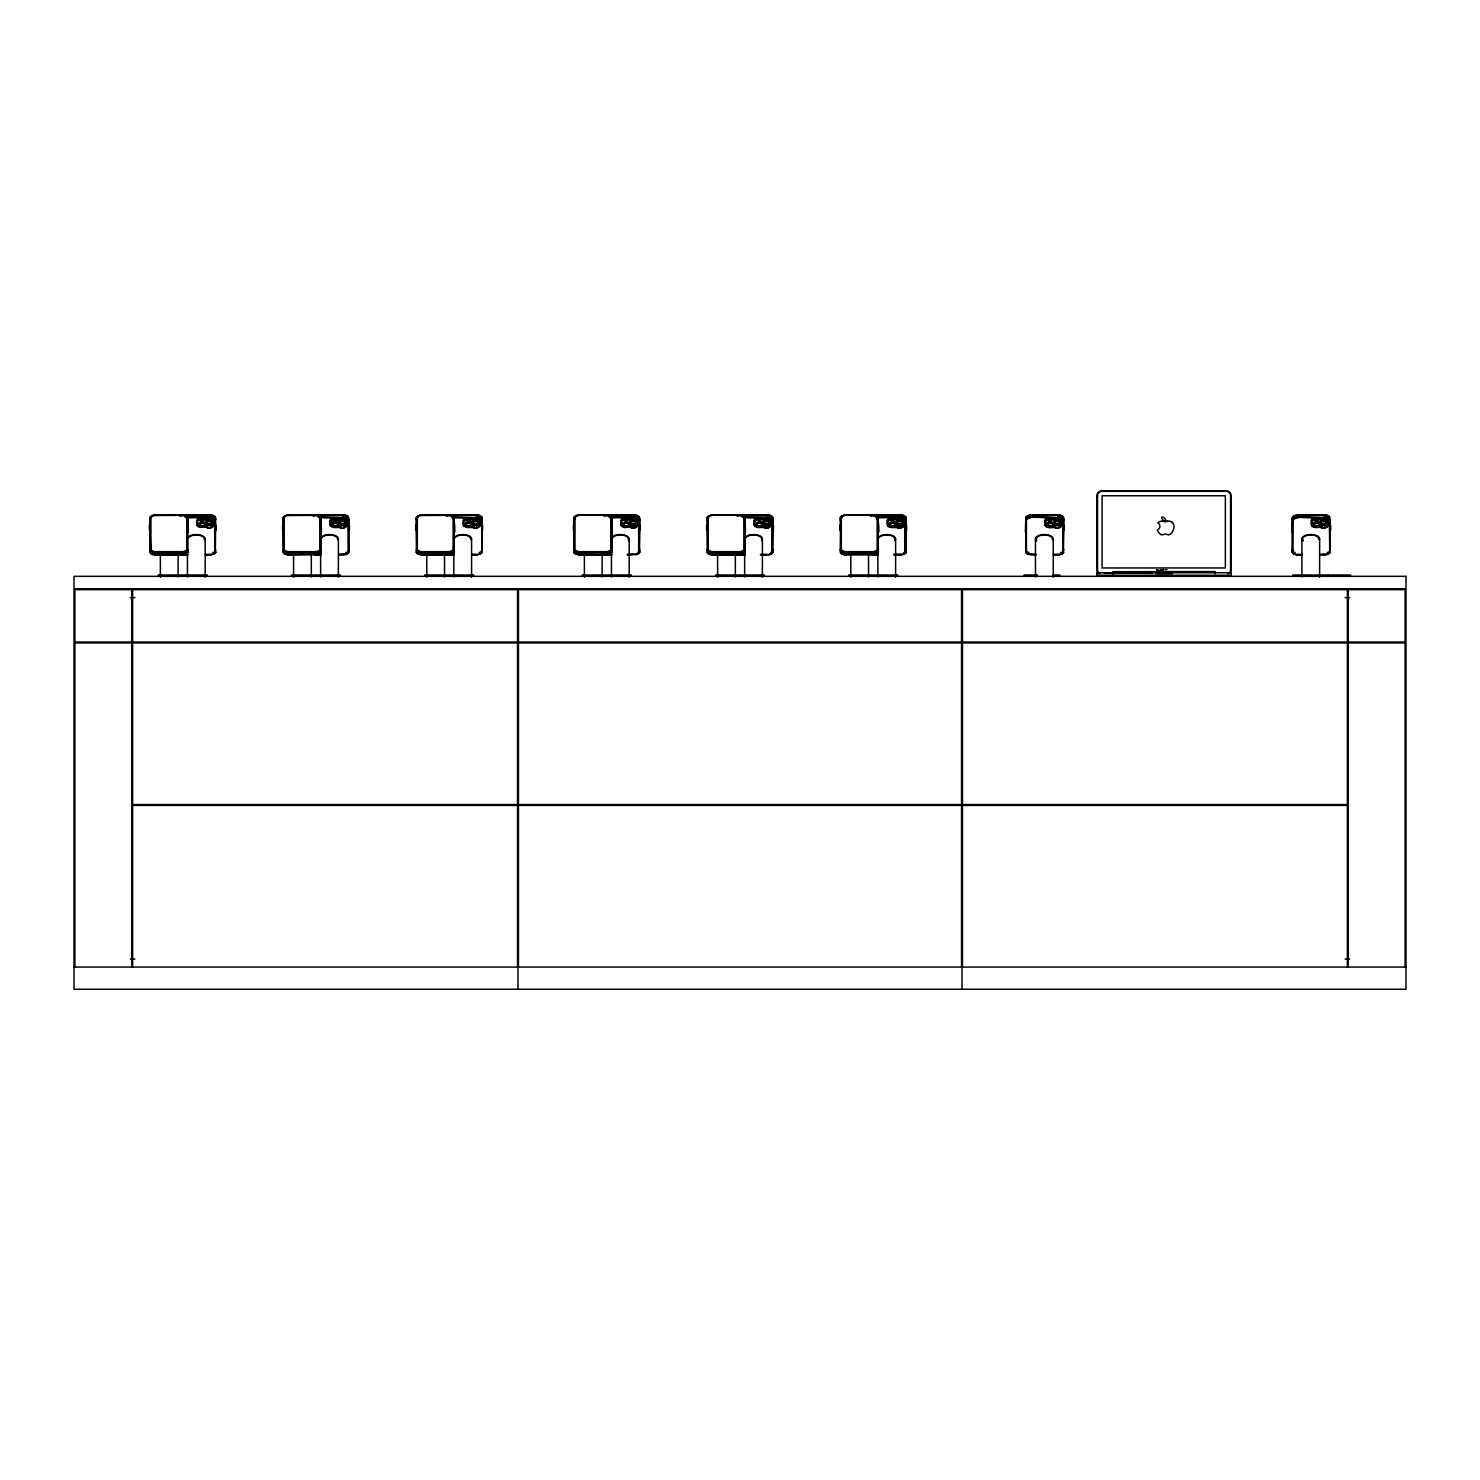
<?xml version="1.0" encoding="UTF-8"?>
<svg xmlns="http://www.w3.org/2000/svg" width="1480" height="1480" viewBox="0 0 1480 1480"><rect width="100%" height="100%" fill="white"/><g stroke="black" fill="none" stroke-linecap="round" stroke-linejoin="round"><path stroke-width="1.5" d="M149.369 530.136L149.369 525.271M149.721 530.21L149.942 525.197M150.054 530.21L150.054 525.159M188.053 532.115L188.053 524.605M188.274 532.06L187.942 522.107M215.506 530.192L215.506 526.658M215.84 530.099L215.84 526.732M282.569 530.136L282.569 525.271M282.921 530.21L283.143 525.197M283.254 530.21L283.254 525.159M321.252 532.115L321.252 524.605M321.475 532.06L321.142 522.107M348.707 530.192L348.707 526.658M349.039 530.099L349.039 526.732M415.769 530.136L415.769 525.271M416.121 530.21L416.343 525.197M416.454 530.21L416.454 525.159M432.733 554.001L433.141 553.058M454.453 532.115L454.453 524.605M454.675 532.06L454.342 522.107M481.907 530.192L481.907 526.658M482.24 530.099L482.24 526.732M573.389 530.136L573.389 525.271M573.74 530.21L573.74 525.197M573.962 530.21L574.074 525.159M612.073 532.115L612.073 524.605M612.295 532.06L611.962 522.107M639.527 526.639L639.527 530.192L639.86 526.732M706.589 530.136L706.589 525.271M706.941 530.21L706.941 525.197M707.163 530.21L707.274 525.159M745.273 532.115L745.273 524.605M745.495 532.06L745.162 522.107M772.726 526.639L772.726 530.192L773.06 526.732M839.789 530.136L839.789 525.271M840.141 530.21L840.141 525.197M840.363 530.21L840.474 525.159M856.754 554.001L857.16 553.058M878.473 532.115L878.473 524.605M878.695 532.06L878.362 522.107M905.927 526.639L905.927 530.192L906.26 526.732M1063.546 530.192L1063.546 526.658M1063.88 530.099L1063.88 526.732M1329.947 530.192L1329.947 526.658M1330.28 530.099L1330.28 526.732M212.861 552.355L212.861 554.205L209.901 554.815L214.101 553.742L214.101 551.874M452.603 551.874L448.403 552.762L448.385 554.87L422.059 554.815L454.379 554.815L448.366 554.87L452.603 553.742L454.342 549.783M476.283 554.87L477.818 554.519L471.917 554.723L477.799 554.723L479.261 554.205L479.261 552.355M767.121 554.723L760.535 554.723L768.62 554.723M878.399 554.334L871.017 554.205L873.996 554.889M900.321 554.612L901.838 554.519L893.735 554.723L901.838 554.63M1060.901 552.355L1060.901 554.205L1059.402 554.778L1053.557 554.723L1060.883 554.334L1062.14 551.874M1328.541 551.874L1327.153 554.519L1319.957 554.723L1327.283 554.334L1327.301 552.355M213.231 515.965A4.773 2.387 0 0 0 209.864 515.262L212.861 515.54C214.119 518.87 207.922 518.703 209.901 515.151L152.699 515.54M346.431 515.965A4.773 2.387 0 0 0 343.064 515.262L346.061 515.54C347.818 519.424 341.159 518.518 343.101 515.151L285.899 515.54M453.639 517.279L476.264 517.778L476.301 515.151L419.099 515.54M638.49 517.038A4.773 2.387 0 0 0 633.884 515.262L636.881 515.54C638.601 519.313 631.96 518.518 633.921 515.151L579.679 515.151L575.48 516.021L573.74 518.111M744.459 517.279L767.084 517.778L767.121 515.151L712.879 515.151L708.68 516.021L706.941 518.111M904.891 517.038A4.773 2.387 0 0 0 900.284 515.262L901.838 515.244C902.578 518.185 898.897 518.592 900.321 515.151L846.079 515.151L841.88 516.021L840.141 518.111M1026.454 516.631L1026.824 519.073L1030.08 517.094L1057.904 517.778L1057.941 515.151L1031.597 515.151L1026.454 516.631L1026.399 552.317M1327.671 515.965A4.773 2.387 0 0 0 1324.304 515.262L1327.301 515.54L1327.264 517.686L1296.498 517.241L1324.304 517.778L1324.341 515.151L1297.997 515.151L1292.854 516.631L1292.614 552.114L1292.614 517.649A5.421 2.701 0 0 1 1298.034 514.948L1324.304 514.948A5.421 2.701 0 0 1 1329.54 516.946M211.418 517.241L211.418 515.244M300.144 554.13L303.696 553.946M344.618 515.244L344.507 517.778L318.163 517.001M479.631 515.965A4.773 2.387 0 0 0 476.264 515.262L477.818 515.244L477.707 517.778L451.363 517.13M590.76 553.058C588.559 554.889 596.274 554.834 594.127 553.058M635.438 515.244L635.327 517.778L636.844 517.686M727.327 553.058C729.381 554.945 721.981 554.945 723.961 553.058M768.638 515.244C767.029 518.426 771.099 518.74 770.081 515.54L767.121 515.151A4.773 2.387 0 0 1 771.691 517.038M856.754 553.631L860.102 554.316L860.528 553.058M1061.271 515.965A4.773 2.387 0 0 0 1057.904 515.262L1059.458 515.244L1059.347 517.778L1031.597 517.001L1031.597 515.151A4.773 2.387 0 0 0 1028.267 515.965M1325.858 515.244L1325.747 517.778L1324.304 517.279M321.142 549.783L319.403 551.874C320.938 556.499 310.966 553.798 321.16 554.723L287.397 554.778L287.342 552.651L282.921 549.783M347.3 551.874C349.632 554.852 341.454 555.13 346.061 554.205L346.061 552.355M449.809 554.778L451.363 554.205L451.363 552.355M635.327 554.778L636.881 554.205L627.317 554.334M343.082 517.556L320.439 517.778M476.283 517.556L453.639 517.778M633.903 517.556L611.259 517.778M767.102 517.556L744.459 517.778M1057.923 517.556L1030.099 517.241M1324.323 517.556L1296.498 517.241M433.566 554.26L436.896 553.39M1165.759 569.782L1165.352 569.837M479.261 515.54L482.055 517.352C483.405 521.996 477.282 518.093 479.261 515.54L477.818 515.244M903.281 515.54L906.075 517.352C907.425 521.996 901.302 518.093 903.281 515.54L901.838 515.244M187.146 551.263L187.146 553.113L184.667 554.463L184.963 552.355L187.942 549.783M212.843 554.334L215.044 553.113L213.694 553.538M346.043 554.334L348.244 553.113L346.894 553.538M451.345 554.334L453.472 553.335L453.546 551.263M479.243 554.334L481.444 553.113L480.094 553.538M744.422 552.317L741.887 554.463L742.183 552.355L745.162 549.783M905.705 551.615L903.059 554.501L904.521 551.874M1060.883 554.334L1063.084 553.113L1061.734 553.538M1160.801 569.911L1162.688 569.689M901.82 517.389L900.284 517.778M347.3 516.021L348.244 516.631C348.836 520.368 346.061 518.777 347.3 516.021L346.061 515.54M481.444 516.631C482.036 520.368 479.261 518.777 480.501 516.021M639.12 552.317L638.583 553.465L639.86 551.633L639.12 552.817L639.656 519.351L637.713 518.574L638.12 516.021L636.881 515.54M903.281 517.408C907.832 518.981 902.634 519.628 904.521 516.021M1328.541 516.021L1329.133 519.073L1329.484 516.631L1327.301 515.54M480.094 554.02L480.501 551.874M636.863 554.334L638.12 551.874M877.621 552.317C873.496 554.26 876.882 555.666 876.623 551.874L878.362 549.783M215.044 516.631L215.377 519.684L215.044 516.631L212.861 515.54M611.166 516.631L611.351 519.739L610.223 516.021L604.617 515.54M744.366 516.631L744.699 519.684L743.423 516.021L737.817 515.54M877.566 516.631L877.807 520.479L877.566 516.631L871.017 515.54M638.12 516.021L639.064 516.631L638.824 553.465M743.866 552.984L744.366 551.263M772.32 552.317L771.783 553.465L772.264 516.631L770.081 515.54M877.067 552.984L877.566 551.263M904.983 552.984L905.464 516.631M187.202 519.776L187.942 519.98M454.12 519.351L453.786 520.479L453.546 518.5M639.674 519.221L639.304 520.479L639.064 516.631M878.084 527.195L877.566 518.5M1063.676 519.351C1063.732 522.329 1063.065 515.725 1059.458 517.094M186.647 553.465L185.796 554.02L187.738 552.391L187.738 517.352L186.203 516.021L186.203 517.87M215.1 552.317L215.044 518.5M349.021 520.109L348.3 519.295L348.632 520.461M348.244 516.631L348.3 552.317M453.786 551.615L453.602 552.817L454.138 517.352L452.603 516.021L452.603 517.87M482.055 552.391L480.963 553.465L482.055 552.391L482.055 519.221M611.962 549.783L610.666 553.465L611.758 552.391L611.888 531.524M639.656 552.521L638.583 553.465M773.041 520.109L768.638 517.094M772.505 551.615L772.32 552.817L772.893 520.331M877.807 551.615L877.621 552.817L878.288 531.524M906.241 520.109L905.52 519.295M904.983 553.465L906.075 552.391L905.982 520.405L904.983 518.629M1329.725 552.114L1329.484 516.631M611.407 552.114L611.684 552.632M744.607 552.114L744.607 551.615M877.751 552.817L878.362 551.633L878.084 552.632M211.399 554.723L205.48 554.815L209.901 554.612M573.74 549.783L578.162 552.651L578.236 554.797L611.98 554.723L607.429 554.778L610.223 553.742L611.166 551.263M152.699 552.355L152.699 554.205L155.678 554.87L187.96 554.723L155.659 554.815L155.659 552.762L151.46 551.874L149.721 549.783M179.561 554.057L183.594 554.815L183.52 552.651L184.963 552.355M417.86 551.874L417.86 553.742L422.096 554.815L422.059 552.762L417.86 551.874L416.121 549.783M448.496 554.778L449.994 554.815L449.92 552.651M606.005 554.889L607.614 554.334L603.673 554.057M742.183 552.355L739.223 552.762L739.186 554.815L745.199 554.815L712.879 554.815L712.879 552.762L708.68 551.874L706.941 549.783M740.814 554.815L711.362 554.63L712.879 554.723M874.014 554.815L878.399 554.815L846.079 554.612L874.014 554.334M1031.634 554.87L1030.228 554.241L1036.019 554.815L1028.637 554.205L1027.398 551.874M1158.618 570.152L1158.914 570.466M1161.338 569.707L1162.744 570.17M1057.904 517.778L1060.679 518.055L1060.901 515.54L1059.458 515.244M151.46 517.87L151.46 516.021L149.721 518.111L150.276 552.114M150.276 520.479L149.906 517.352M187.202 552.817L187.942 551.633L187.59 552.725M197.358 520.793L197.506 520.202A4.366 2.183 0 0 1 200.596 518.666L210.456 518.666A4.366 2.183 0 0 1 213.527 520.202L213.694 521.367M197.358 521.663L197.358 525.4M202.556 521.645L203.667 520.59M213.694 524.53L213.102 526.51L210.456 527.528M215.1 552.817L215.285 551.615M215.84 549.783L215.044 551.263M215.248 552.817L215.84 551.633L215.581 552.632M284.66 517.87L284.66 516.021L282.921 518.111L283.476 552.114M283.476 520.479L283.106 517.352M320.79 552.725L320.938 517.352L319.403 516.021L319.403 517.87M330.558 521.367L330.706 520.202A4.366 2.183 0 0 1 333.796 518.666L343.656 518.666A4.366 2.183 0 0 1 346.727 520.202L346.894 525.4M330.558 521.663L333.796 519.535L344.711 519.462L331.835 519.813L330.558 525.4M336.867 520.59L335.757 521.645M346.894 524.53L346.727 525.123A4.366 2.183 0 0 1 343.656 526.658M346.894 525.104L343.656 527.528M348.3 552.817L348.485 551.615M349.039 549.783L348.244 551.263M348.577 552.78L348.485 519.998M417.86 517.87L417.86 516.021L416.121 518.111L416.675 552.114M416.675 520.479L416.305 517.352M453.731 552.817L454.342 551.633L454.064 552.632M463.758 521.663L463.906 520.202A4.366 2.183 0 0 1 466.996 518.666L476.856 518.666A4.366 2.183 0 0 1 479.927 520.202L480.094 525.4M467.421 521.441L467.754 520.109M469.9 520.387L469.66 521.441M480.094 524.53L479.927 525.123A4.366 2.183 0 0 1 476.856 526.658M476.856 527.528L480.094 525.104M481.685 551.615L481.777 552.78M482.24 549.783L481.444 551.263M574.481 519.776L574.536 516.631M574.018 520.405L575.017 518.629M611.407 551.615L609.816 553.538L605.986 554.334L578.31 554.241L574.296 551.615M621.378 521.663L621.97 520.257C627.132 518.185 639.804 516.39 637.713 525.4M627.279 521.441L626.947 520.109M637.713 524.53L637.547 525.123A4.366 2.183 0 0 1 637.121 525.64M637.713 525.104L634.476 527.528L637.121 526.51M639.12 552.817L639.304 551.615M639.86 549.783L639.064 551.263M707.736 518.5L707.348 520.461L707.736 516.631M707.348 520.461L707.792 518.759M754.578 521.367L754.726 520.202A4.366 2.183 0 0 1 757.816 518.666L767.676 518.666A4.366 2.183 0 0 1 770.747 520.202L770.913 520.793M754.578 521.663L757.816 519.24L754.726 521.071M760.147 520.109L760.48 521.441M770.913 524.53L770.747 525.123A4.366 2.183 0 0 1 770.322 525.64M770.913 525.104L770.322 526.51M773.06 549.783L772.264 551.263M772.708 552.725L772.653 552.096M840.307 520.331L840.88 519.295L840.548 520.461M887.778 521.663L887.926 520.202A4.366 2.183 0 0 1 891.016 518.666L900.876 518.666A4.366 2.183 0 0 1 903.947 520.202L904.114 520.793M891.441 521.441L891.201 520.387M903.947 525.696C898.601 528.027 903.707 528.101 904.114 524.53M903.947 525.992L903.522 520.257L903.947 521.071M905.668 552.817L906.26 551.633L905.908 552.725M906.26 549.783L905.464 551.263M1025.862 517.352L1026.269 552.817M1026.065 520.461L1028.637 515.54M1045.398 521.367L1045.546 520.202A4.366 2.183 0 0 1 1048.636 518.666L1058.496 518.666A4.366 2.183 0 0 1 1061.567 520.202L1061.734 525.4M1045.398 521.663L1046.675 519.813L1049.801 519.166L1058.496 519.24L1061.567 521.071M1058.496 527.528L1061.142 526.51L1061.734 524.53M1060.901 515.54L1063.695 517.352L1063.139 552.817L1063.324 551.615M1063.88 549.783L1063.084 551.263M1063.417 552.78L1063.324 552.114M1293.354 553.465L1294.205 554.02L1292.262 552.391L1292.262 517.352M1292.614 520.479L1293.354 518.629L1292.262 519.221M1292.466 520.461L1292.669 519.739M1321.843 527.62L1312.39 526.51L1311.946 520.202A4.366 2.183 0 0 1 1315.036 518.666L1324.896 518.666A4.366 2.183 0 0 1 1327.967 520.202L1328.133 521.663M1311.798 521.663L1311.946 520.793M1317.94 520.387L1317.699 521.441M1327.967 525.696L1327.542 526.51L1328.133 524.53M1327.967 525.992C1330.927 516.538 1318.458 518.555 1313.074 519.813L1312.39 520.553M1330.28 549.783L1329.484 551.263M167.536 553.354L169.645 553.15L167.203 552.743M435.712 553.354L433.936 553.538M726.865 553.15L724.423 552.743M213.694 518.574C215.747 519.332 212.713 518.518 214.101 516.021M608.983 552.355L607.54 552.651L607.392 554.723L610.223 551.874M770.044 554.427L768.49 554.723L772.264 553.113M875.346 554.427L876.623 551.874M212.769 517.815L213.897 518.407M479.168 517.815L476.264 517.279M903.188 517.815C898.619 517.26 907.388 518.444 902.985 518.13M1327.264 517.686L1328.337 518.407M214.988 518.759L212.861 517.408M611.092 518.759L610.204 518M744.292 518.759L743.423 516.021M607.577 554.815L578.162 554.63M480.445 553.946L478.965 554.463M638.065 553.946L636.585 554.463L638.583 552.984M876.567 553.946L875.161 554.501M187.664 519.48L187.146 518.5M878.084 519.48L877.955 520.461M321.068 520.22L320.938 519.221L320.587 520.479M454.268 520.22L454.138 519.221M744.607 520.479L744.958 519.221M283.661 552.317L288.896 554.334L315.166 554.334L320.198 553.428L320.346 551.263M1329.428 553.335L1328.133 554.02M637.991 518.278L636.585 517.649L637.917 518.407M1328.411 518.278L1327.005 518.13M744.884 552.632L745.088 531.524M299.94 553.058L299.534 554.001M771.321 516.021C770.488 519.628 770.303 517.87 772.875 519.221L772.986 520.22M1062.936 518.888C1059.698 517.482 1064.879 520.775 1063.084 516.631M212.639 518.055L209.864 517.778M636.659 518.055L635.29 517.87M1060.679 518.055L1062.011 518.278L1062.14 516.021M1327.079 518.055L1324.304 517.778M448.551 554.778L446.997 554.205L454.379 554.334M843.119 552.355L843.119 554.205L844.673 554.778L844.562 552.651L840.141 549.783M1295.037 552.355L1295.037 554.205L1296.554 554.797L1302.418 554.334M320.401 519.776L320.346 518.5M348.577 519.684L348.244 518.5M771.783 519.129L772.856 519.351L772.264 516.631M1329.54 519.776L1329.725 520.479M150.516 518.5L149.998 520.405M197.506 521.071L200.596 519.24L209.272 519.166L213.694 521.663M186.776 553.483L187.738 552.391M214.563 553.465L215.654 552.391M283.716 518.5L283.661 552.817M319.846 553.465L320.938 552.391L320.272 553.335M347.763 553.465L348.855 552.391M416.916 518.5L416.861 552.817M480.094 521.663C477.078 516.594 461.187 516.576 463.758 525.4M463.906 521.071L468.161 519.462L479.927 520.793M453.046 553.465L454.138 552.391M476.856 527.25L479.927 525.992M574 519.48L574.536 518.5M624.634 520.683L626.947 520.202M627.687 520.997L626.577 521.645M611.758 552.391L610.666 552.984M707.533 519.739L708.217 518.629M743.996 553.483L744.958 552.391L744.218 553.428M771.783 553.465L772.875 552.391M840.936 516.631L840.88 519.776M841.417 518.629L840.492 519.591L840.936 518.5M889.055 520.109C886.187 520.886 899.322 516.982 902.818 519.813L903.522 520.553M877.196 553.483L878.158 552.391M905.224 553.465L906.075 552.391M1027.398 516.021L1025.936 519.48M1062.603 553.465L1063.695 552.391L1062.843 553.465M1292.336 519.48L1292.854 516.631M1315.22 520.387L1316.996 521.552M1315.054 520.683L1317.367 520.202M1329.003 553.465L1330.002 552.059L1330.021 519.48L1328.541 517.87M1329.133 553.483L1330.095 552.391M744.995 520.331L744.884 527.195M348.873 551.985L348.855 517.352M347.097 518.407L345.839 518.055M769.785 518.13L767.084 517.778M743.015 553.538L743.423 551.874M772.024 518.981L768.49 517.87M1172.29 573.611L1155.954 573.611M166.426 552.54L170.404 552.54M299.626 552.54L303.604 552.54M432.826 552.54L436.804 552.54M590.446 552.54L594.423 552.54M723.646 552.54L727.624 552.54M856.846 552.54L860.824 552.54M772.597 519.684L771.783 518.629M1329.817 519.684L1329.003 518.629L1329.688 519.739M1166.795 569.745L1166.998 569.689M347.893 519.073L346.894 518.574M638.824 518.981L637.713 518.074L638.916 518.888M1061.734 518.574L1060.605 517.649L1062.843 518.981M209.272 519.166L197.95 520.257M210.456 527.25L213.102 526.51M336.7 521.182L333.759 520.793L336.867 520.683M302.789 553.261L300.736 553.538M343.656 527.25L346.302 526.51M318.996 554.02L320.346 553.113L318.996 553.538M469.9 521.182L468.124 521.552M452.196 554.02L453.546 553.113M452.399 554.057L453.472 553.335M637.713 521.663L634.476 519.535L621.97 520.257M625.207 525.974L626.151 527.12L626.836 525.863M637.713 553.538L639.064 553.113M760.72 521.182L758.944 521.552M758.408 525.974L759.351 527.12L760.035 525.863M743.127 554.057L744.366 553.113M743.293 554.02L744.292 553.335M769.785 554.463L771.783 552.984M770.913 553.538L772.246 553.243M893.68 521.441L893.92 520.387M891.608 525.974L892.218 527.102L899.748 527.065M876.216 553.538L877.566 553.113M905.464 553.113L904.114 554.02L905.446 553.243M1026.602 518.888L1027.805 518.574M1058.496 519.24L1045.99 520.257M1058.496 527.25L1061.142 526.51M1061.734 554.02L1063.065 553.243M1293.798 516.021L1292.873 518.629L1294.205 518.574L1293.002 518.888M1293.095 518.981L1298.034 517.778L1297.997 515.151A4.773 2.387 0 0 0 1294.667 515.965M1324.896 527.528L1327.542 526.232M155.696 554.815L152.792 554.482L150.46 552.317M284.66 551.874L284.66 553.742L287.49 554.723L286.195 553.964M416.861 552.317L419.247 554.519L419.099 552.355M576.719 552.355L577.015 553.964M709.919 552.355L710.067 554.519L707.68 552.317M1028.637 552.355C1030.654 557.035 1024.271 551.633 1027.805 553.538M1292.854 553.113L1295.333 554.463L1294.205 553.538M639.582 552.059L639.674 517.352M772.782 552.059L772.875 517.352M166.74 553.058L166.334 554.001M170.144 554.223L170.496 553.261M303.345 554.223L303.696 553.261M436.545 554.223L436.545 552.984L433.325 552.909M215.377 519.684L215.654 519.221M744.699 519.684L744.755 520.461M711.418 554.778L711.362 552.651M1327.153 554.519L1328.133 553.538M319.199 554.057L287.342 554.63M1061.937 554.057L1060.605 554.463M877.067 519.129L877.899 519.684M187.387 520.479L186.998 518.888M152.995 553.964L185.796 553.538M212.565 554.463L213.694 554.02M287.342 552.651L319.403 551.874M345.765 554.463L346.894 554.02M419.395 553.964L452.196 553.538M608.687 553.964L609.816 553.538M768.731 527.324L767.676 527.528L769.619 526.677A3.108 1.554 0 0 0 765.789 524.882A3.108 1.554 0 0 0 764.383 527.49A3.108 1.554 0 0 0 769.6 526.788M904.114 553.538L902.985 554.463M1027.694 518.5L1031.597 517.13M1051.3 521.349L1049.061 521.349M1294.205 518.574L1296.48 517.094M1293.853 518.148L1295.333 518.13L1295.037 515.54M1327.967 521.071L1324.896 519.535L1313.074 519.813M1324.896 527.25L1326.839 526.973M1327.005 554.463L1328.541 553.742M152.995 554.463L151.867 553.538M286.195 554.463L285.067 553.538M419.395 554.463L418.267 553.538M707.736 551.263L707.736 553.113L709.087 553.538M842.287 553.538L843.415 554.463L840.88 552.317M1028.933 554.463L1027.805 554.02M1294.205 554.02L1293.798 551.874M481.832 552.096L481.685 519.998M1063.473 552.096L1063.602 520.405M1160.431 569.671L1160.283 570.263M166.926 552.909L169.922 552.909M299.885 553.039L303.345 553.039M590.705 553.039L594.368 553.076M724.386 552.984L727.568 553.132M857.105 553.039L860.565 553.039M1167.036 521.385L1167.498 521.256A5.439 5.014 0 0 1 1172.178 522.274L1172.53 522.57M481.648 519.739L481.832 520.461M611.351 519.739L611.554 520.461M1329.817 552.78L1329.54 519.295L1329.873 520.461M180.597 515.54L184.963 515.54M203.667 520.683L201.354 520.109L201.021 521.441M313.797 515.54L318.163 515.54M184.963 554.205L181.966 554.87L182.003 552.762L183.52 552.651M184.926 554.427L183.557 554.815M446.997 515.54L451.363 515.54M467.754 520.202L469.327 520.202M758.574 520.202L760.147 520.202M902.818 519.813L889.961 519.462M891.774 520.202L893.346 520.202M741.887 553.964L710.215 553.964M742.183 554.205L740.629 554.778L740.74 552.651M1028.637 517.408L1030.228 517.371M1028.674 517.686L1030.228 517.87L1030.08 515.244M844.562 552.651L875.383 552.355M875.087 553.964L843.415 553.964M1049.394 520.202L1050.966 520.202M901.69 554.723L903.281 554.205M1295.074 517.686L1296.628 517.371M1295.13 517.815L1296.628 517.87L1296.48 515.244M150.516 551.263L150.997 552.984M284.197 552.984L283.716 551.263M416.916 551.263L417.397 552.984M574.536 551.263L575.017 552.984M840.936 551.263L841.417 552.984M286.047 554.519L285.899 552.355M576.867 554.519L575.48 551.874M710.067 554.519L708.68 551.874M871.165 554.519L869.981 554.057M302.401 553.372L300.847 553.372M202.556 521.552L200.781 521.182M757.816 519.535L767.676 519.24L770.747 521.071M316.72 552.651L316.794 554.87L312.761 554.057M338.68 554.334L344.47 554.241L343.082 554.889M344.618 554.519L338.68 554.815L343.064 554.334M892.976 521.552L891.441 521.349M1050.171 520.091L1049.061 521.441M578.162 552.651L607.54 552.651M635.438 554.519L627.317 554.815L633.884 554.334M872.516 554.778L875.383 554.205L873.792 554.723L873.94 552.651M1057.923 554.87L1059.458 554.519M1324.323 554.87L1325.858 554.519M573.926 517.352L573.926 552.391L575.017 553.465M840.733 552.817L840.696 551.615M771.024 554.057L771.321 551.874M1102.322 490.879L1226.439 490.916M1225.699 491.305L1101.675 491.323A4.736 4.385 0 0 0 1097.513 495.171L1097.513 570.318A4.736 4.385 0 0 0 1099.88 573.63M184.963 517.13L209.901 517.001L214.045 518.148M608.983 517.13L635.438 517.241L611.259 517.279M742.183 517.13L768.638 517.241L767.084 517.279M875.383 517.001L903.263 517.538M187.238 517.279L209.901 517.279M320.439 517.279L346.024 517.686L343.064 517.279M877.659 517.279L900.321 517.279M187.238 517.778L211.363 517.519M877.659 517.778L901.783 517.519M770.322 520.257L758.981 519.166M1025.659 522.107L1025.326 532.079M1292.059 522.107L1291.726 532.079M207.404 526.732L200.596 526.658A4.366 2.183 0 0 1 197.506 525.123L197.358 524.53M340.604 526.732L333.796 526.658A4.366 2.183 0 0 1 330.706 525.123L330.558 524.53M473.804 526.732L466.996 526.658A4.366 2.183 0 0 1 463.906 525.123M633.292 526.732L624.615 526.658A4.366 2.183 0 0 1 621.526 525.123L621.378 524.53M766.492 526.732L757.816 526.658A4.366 2.183 0 0 1 754.726 525.123L754.578 524.53M899.692 526.732L891.016 526.658A4.366 2.183 0 0 1 887.926 525.123M1055.444 526.732L1048.636 526.658A4.366 2.183 0 0 1 1045.546 525.123L1045.398 524.53M1321.843 526.732L1315.036 526.658A4.366 2.183 0 0 1 1311.946 525.123M207.422 527.065L201.724 527.065A5.051 2.516 0 0 1 196.674 524.549L196.674 520.757A5.051 2.516 0 0 1 201.724 518.24L209.328 518.24A5.051 2.516 0 0 1 214.36 520.757L214.36 524.549A5.051 2.516 0 0 1 210.623 526.991M340.622 527.065L334.924 527.065A5.051 2.516 0 0 1 329.874 524.549L329.874 520.757A5.051 2.516 0 0 1 334.924 518.24L342.528 518.24A5.051 2.516 0 0 1 347.56 520.757L347.56 524.549A5.051 2.516 0 0 1 343.822 526.991M473.822 527.065L468.124 527.065A5.051 2.516 0 0 1 463.074 524.549L463.074 520.757A5.051 2.516 0 0 1 468.124 518.24L475.727 518.24A5.051 2.516 0 0 1 480.76 520.757L480.76 524.549A5.051 2.516 0 0 1 477.023 526.991M633.348 527.065L625.744 527.065A5.051 2.516 0 0 1 620.693 524.549L620.693 520.757A5.051 2.516 0 0 1 625.744 518.24L633.348 518.24A5.051 2.516 0 0 1 638.38 520.757L638.38 524.549A5.051 2.516 0 0 1 634.643 526.991M766.548 527.065L758.944 527.065A5.051 2.516 0 0 1 753.894 524.549L753.894 520.757A5.051 2.516 0 0 1 758.944 518.24L766.548 518.24A5.051 2.516 0 0 1 771.58 520.757L771.58 524.549A5.051 2.516 0 0 1 767.843 526.991M1055.462 527.065C1038.701 528.841 1056.794 523.754 1049.838 527.102A5.051 2.516 0 0 1 1044.714 524.549L1044.714 520.757A5.051 2.516 0 0 1 1049.764 518.24L1057.368 518.24A5.051 2.516 0 0 1 1062.399 520.757L1062.399 524.549A5.051 2.516 0 0 1 1058.663 526.991M1321.862 527.065C1305.101 528.841 1323.194 523.754 1316.238 527.102A5.051 2.516 0 0 1 1311.114 524.549L1311.114 520.757A5.051 2.516 0 0 1 1316.164 518.24L1323.767 518.24A5.051 2.516 0 0 1 1328.8 520.757L1328.8 524.549A5.051 2.516 0 0 1 1325.062 526.991M200.596 527.25L197.95 526.232L207.404 527.62M330.558 525.104L332.741 527.324L340.604 527.62M463.758 524.53L465.941 527.324L473.804 527.62M622.654 526.677L633.292 527.62M754.578 525.104L756.761 527.324L766.492 527.62M888.37 526.232L891.016 527.528L899.692 527.62M1045.398 525.104L1047.581 527.324L1055.444 527.62M155.659 552.762L182.003 552.762M422.059 552.762L448.403 552.762M712.879 552.762L739.223 552.762M593.221 553.372L591.556 553.354M859.621 553.372L858.067 553.372M187.978 554.334L180.634 554.427M205.48 554.334L209.864 554.334M321.179 554.334L313.815 554.334M471.88 554.334L476.264 554.334M607.614 554.334L611.999 554.334M740.814 554.334L745.199 554.334M760.516 554.334L767.084 554.334M893.716 554.334L900.284 554.334M1031.634 554.334L1036.019 554.334M1053.52 554.334L1057.904 554.334M1319.92 554.334L1324.304 554.334M1297.997 554.612L1302.4 554.723L1296.498 554.63L1298.034 554.334M1113.145 571.798L1214.895 571.928M1096.939 572.741L1231.101 572.741L1231.138 575.239L1096.939 575.239M1099.067 573.149L1096.902 573.186L1098.308 573.426M1104.21 573.074L1152.198 573.074M1228.752 573.223L1231.138 573.241M1096.902 574.813L1097.217 573.315M1037.48 574.999L1024.16 574.999L1024.16 576.331M1053.02 574.999L1059.68 574.999L1059.68 576.331M130.314 597.643L134.921 597.643M1345.08 597.643L1349.686 597.643M130.314 959.058L134.921 959.058M1345.08 959.058L1349.686 959.058M74 967.051L1406 967.051M1027.601 554.057L1026.602 553.428M418.063 554.057L416.935 553.243L418.267 554.02M284.863 554.057L283.735 553.243L285.067 554.02M151.663 554.057L150.664 553.428M1225.792 491.305L1226.365 491.323A4.736 4.385 0 0 1 1230.527 495.171L1230.527 570.318A4.736 4.385 0 0 1 1228.159 573.63M1316.571 521.571L1315.461 521.349M1311.798 524.53L1312.39 526.232L1316.201 527.62M1057.904 517.279L1060.864 517.686M1045.99 526.51L1049.801 527.62M889.055 526.973L893.236 527.047L893.236 525.863M635.364 517.667L633.884 517.279M754.726 525.992L758.981 527.62M623.561 527.324L625.781 527.62M476.264 517.778L480.963 518.629L481.962 520.405M463.906 525.992L468.161 527.62M335.331 520.091L336.7 520.498M844.562 554.63L846.116 554.815L846.079 552.762M330.706 525.992L334.961 527.62M607.614 554.815L604.635 554.334M419.118 554.334L422.059 554.723M316.757 554.612L315.259 554.723L315.203 552.762M574.203 552.78L573.74 551.633L574.481 552.817M1293.095 553.465L1292.262 552.391M841.177 553.465L840.326 517.352M574.777 553.465L573.944 552.521M417.157 553.465L416.324 552.521L417.397 553.465M150.756 553.465L149.794 520.22M1325.858 517.094L1327.283 517.538M1295.055 554.334L1296.628 554.723M1059.347 517.778L1060.809 517.815M1050.597 520.016L1051.54 520.498M1028.656 554.334L1030.099 554.63M844.71 554.723L842.083 554.057M635.438 517.094L636.863 517.538M709.938 554.334L711.51 554.723L710.012 554.482M477.818 517.094L479.243 517.538M578.31 554.723L575.887 553.538M344.618 517.094L347.282 518M213.527 521.071L210.456 519.535M707.126 517.352L707.68 552.817L707.495 551.615M1025.936 552.059L1026.214 517.649A5.421 2.701 0 0 1 1031.634 514.948L1057.904 514.948A5.421 2.701 0 0 1 1063.139 516.946M185.796 554.02L186.203 551.874M1327.301 517.408L1329.428 518.759M1061.734 521.663L1059.551 519.758M736.781 554.057L739.186 554.815M636.881 517.408L638.102 518M603.581 554.057L604.765 554.519M479.261 517.408L480.482 518M480.445 518.148L478.965 518.13M445.961 554.057L447.089 554.482M347.245 518.148L345.765 518.13M344.711 519.462L345.599 520.109M213.971 518.278L212.565 518.13M151.589 554.02L152.847 554.519M707.292 552.725L707.495 517.649A5.421 2.701 0 0 1 712.916 514.948L739.186 514.948A5.421 2.701 0 0 1 744.607 517.649L744.662 576.996M1329.336 518.888L1328.133 518.574M840.936 553.113L842.287 554.02M772.116 518.888L770.913 518.574M707.755 553.243L709.087 554.02M638.12 517.87L639.046 518.629M574.536 553.113L575.887 554.02L574.554 553.243M480.501 517.87L481.426 518.629M347.3 517.87L348.688 519.591M150.535 553.243L151.867 554.02M1028.859 518.055L1027.416 518M840.215 551.874L840.696 517.649A5.421 2.701 0 0 1 846.116 514.948L872.386 514.948A5.421 2.701 0 0 1 877.807 517.649L877.862 576.996M1292.854 551.263L1292.059 549.783M1026.454 551.263L1025.659 549.783M1025.862 552.391L1026.954 553.465M905.464 518.5L906.001 519.48M878.01 519.591L876.623 516.021M840.344 552.521L841.417 553.465M744.366 518.5L744.884 520.405M744.81 519.591L743.866 519.129M707.144 552.521L708.217 553.465M638.583 518.629L639.508 519.591L638.583 519.129M621.97 526.51L621.378 525.104M611.684 519.48L610.223 516.021M481.444 518.5L481.98 519.48M453.528 518.629L453.99 519.591M346.302 520.257L346.894 521.663M283.106 552.391L284.197 553.465M215.488 519.591L214.563 519.129M197.95 526.51L197.358 525.104M150.997 553.465L149.998 552.059L150.276 517.649A5.421 2.701 0 0 1 155.696 514.948L181.966 514.948A5.421 2.701 0 0 1 187.387 517.649L187.442 576.996M149.924 552.521L149.739 551.763M1292.614 551.615L1292.466 552.096M1292.521 552.78L1292.077 551.763M1063.473 520.461L1063.139 519.295L1063.139 552.817M1026.214 551.615L1026.399 552.817M1025.936 552.632L1025.677 551.763M906.075 517.352L906.093 551.985M906.075 519.221L906.186 520.22M887.778 524.53L887.926 525.992M878.158 517.352L878.343 551.763M772.32 519.295L772.505 520.479M770.913 521.663L770.913 525.4M744.958 517.352L745.143 551.763M639.12 519.295L639.452 520.461M637.713 521.367L637.547 520.202A4.366 2.183 0 0 0 634.476 518.666L624.615 518.666A4.366 2.183 0 0 0 621.526 520.202L621.378 525.4M611.758 517.352L611.943 551.763M611.758 519.221L611.684 527.195M611.684 520.405L610.666 519.129M482.055 517.352L482.166 551.874M453.602 519.295L453.935 520.461M416.583 552.78L416.139 551.763M320.401 519.295L320.735 520.461M283.383 552.78L282.939 551.763M215.654 517.352L215.285 552.114L215.285 519.998M215.433 520.461L215.1 519.776M187.202 519.295L187.535 520.461M420.542 554.63L420.542 552.651M154.142 554.63L154.142 552.651M579.679 554.612L579.679 552.762M288.859 554.612L288.859 552.762M1406 589.651L1406 989.251L74 989.251L74 589.651M1405.112 967.051L1405.112 642.93L1348.28 642.93L1348.28 967.051M1350.5 576.331L1350.5 574.999L1292.78 574.999L1292.78 576.331M1348.28 589.651L1348.28 642.043L1405.112 642.043L1405.112 589.651L962.444 589.651L962.444 642.043L1347.392 642.043L1347.392 589.651M1347.392 967.051L1347.392 805.435L962.444 805.435L962.444 967.051M1330.631 525.271L1330.631 530.136M1328.633 523.032L1328.633 521.441L1328.226 523.31M1328.3 574.999L1328.3 576.331M1319.623 539.09L1319.623 577.219M1301.882 538.868L1301.882 576.996M1301.66 574.999L1301.66 576.331M1225.81 490.879L1226.439 490.787A5.328 4.921 0 0 1 1231.138 495.763L1231.138 569.856A5.328 4.921 0 0 1 1229.584 573.297M1214.895 573.704L1214.895 571.558L1113.145 571.706L1113.145 574.203M1096.902 573.149L1096.902 574.702M1064.231 525.271L1064.231 530.136M1062.233 523.032L1062.233 521.441L1061.826 523.31M1053.224 539.09L1053.224 577.219M1045.546 521.071L1045.398 525.4M1035.482 538.868L1035.482 576.996M962 967.051L962 989.251M961.556 967.051L961.556 805.435L518.444 805.435L518.444 967.051M906.611 525.271L906.611 530.136M905.057 517.649L905.057 549.284M904.447 521.496L904.317 523.18M897.62 576.331L897.62 574.999L848.78 574.999L848.78 576.331M895.604 539.09L895.604 577.219M887.778 520.793L887.778 525.4M872.423 552.762L872.386 554.815M868.538 554.574L868.538 576.996M850.797 554.797L850.797 577.219M841.88 516.021L841.88 517.87M841.88 551.874L841.88 553.742M773.411 525.271L773.411 530.136M771.857 517.649L771.857 549.284M771.246 521.496L771.117 523.18M764.42 576.331L764.42 574.999L715.58 574.999L715.58 576.331M762.404 539.09L762.404 577.219M754.578 520.793L754.578 525.4M735.338 554.574L735.338 576.996M717.596 554.797L717.596 577.219M708.68 516.021L708.68 517.87M640.211 525.271L640.211 530.136M638.657 517.649L638.657 549.284M638.047 521.496L637.917 523.18M636.4 526.788A3.108 1.554 0 0 1 631.183 527.49A3.108 1.554 0 0 1 632.589 524.882A3.108 1.554 0 0 1 636.4 526.788L636.418 526.973M631.22 576.331L631.22 574.999L582.38 574.999L582.38 576.331M629.204 539.09L629.204 577.219M611.462 576.996L611.407 517.649A5.421 2.701 0 0 0 605.986 514.948L579.716 514.948A5.421 2.701 0 0 0 574.296 517.649L574.296 552.114M606.023 552.762L605.986 554.815M602.138 554.574L602.138 576.996M584.396 554.797L584.396 577.219M575.48 516.021L575.48 517.87M518 967.051L518 989.251M517.556 967.051L517.556 805.435L132.608 805.435L132.608 967.051M482.591 525.271L482.591 530.136M480.427 521.496L480.297 523.18M473.6 576.331L473.6 574.999L424.76 574.999L424.76 576.331M471.584 539.09L471.584 577.219M453.842 576.996L453.786 517.649A5.421 2.701 0 0 0 448.366 514.948L422.096 514.948A5.421 2.701 0 0 0 416.675 517.649L416.528 552.096M444.518 554.574L444.518 576.996M426.776 554.797L426.776 577.219M349.391 525.271L349.391 530.136M347.226 521.496L347.097 523.18M340.4 576.331L340.4 574.999L291.56 574.999L291.56 576.331M338.384 539.09L338.384 577.219M320.642 576.996L320.587 517.649A5.421 2.701 0 0 0 315.166 514.948L288.896 514.948A5.421 2.701 0 0 0 283.476 517.649L283.328 552.096M318.163 552.355L317.867 553.964M311.318 554.574L311.318 576.996M293.577 554.797L293.577 577.219M216.191 525.271L216.191 530.136M214.026 521.496L213.897 523.18M213.694 520.793L213.694 525.4M207.2 576.331L207.2 574.999L158.36 574.999L158.36 576.331M205.184 539.09L205.184 577.219M178.118 554.574L178.118 576.996M160.376 554.797L160.376 577.219M151.46 551.874L151.46 553.742M132.608 589.651L132.608 642.043L517.556 642.043L517.556 589.651L74.888 589.651L74.888 642.043L131.72 642.043L131.72 589.651M131.72 967.051L131.72 642.93L74.888 642.93L74.888 967.051M1292.798 549.987A5.421 2.701 0 0 1 1292.614 549.284M1328.43 516.465A4.773 2.387 0 0 1 1328.911 517.038M1293.428 517.038A4.773 2.387 0 0 1 1293.909 516.465M1327.967 525.123A4.366 2.183 0 0 1 1324.896 526.658M1320.678 522.514A3.497 1.739 0 0 1 1323.102 519.924A3.497 1.739 0 0 1 1327.153 521.941A3.497 1.739 0 0 1 1321.973 523.143M1322.066 527.028A3.497 1.739 0 0 1 1321.122 524.383A3.497 1.739 0 0 1 1326.487 524.383A3.497 1.739 0 0 1 1325.562 527.028M1302.862 541.033A8.88 4.44 0 0 1 1309.301 534.595A8.88 4.44 0 0 1 1319.531 539.645M1303.121 540.385A8.121 4.07 0 0 1 1309.93 534.946A8.121 4.07 0 0 1 1318.791 539.59M1026.399 549.987A5.421 2.701 0 0 1 1026.214 549.284M1062.03 516.465A4.773 2.387 0 0 1 1062.511 517.038M1027.027 517.038A4.773 2.387 0 0 1 1027.508 516.465M1061.567 525.123A4.366 2.183 0 0 1 1058.496 526.658M1054.278 522.514A3.497 1.739 0 0 1 1056.702 519.924A3.497 1.739 0 0 1 1060.753 521.941A3.497 1.739 0 0 1 1055.573 523.143M1055.666 527.028A3.497 1.739 0 0 1 1054.722 524.383A3.497 1.739 0 0 1 1060.087 524.383A3.497 1.739 0 0 1 1059.162 527.028M1036.463 541.033A8.88 4.44 0 0 1 1042.901 534.595A8.88 4.44 0 0 1 1053.131 539.645M1036.722 540.385A8.121 4.07 0 0 1 1043.53 534.946A8.121 4.07 0 0 1 1052.391 539.59M905.705 549.284A5.421 2.701 0 0 1 904.983 550.634M870.185 515.725A5.421 2.701 0 0 1 874.014 514.948L900.284 514.948A5.421 2.701 0 0 1 905.705 517.649M870.647 515.965A4.773 2.387 0 0 1 874.014 515.262M901.043 526.991A5.051 2.516 0 0 0 904.779 524.549L904.779 520.757A5.051 2.516 0 0 0 899.748 518.24L892.144 518.24A5.051 2.516 0 0 0 887.094 520.757L887.094 524.549A5.051 2.516 0 0 0 892.144 527.065M903.947 525.123A4.366 2.183 0 0 1 903.522 525.64M902.818 526.085A4.366 2.183 0 0 1 900.876 526.658M901.45 523.143A3.497 1.739 0 0 1 896.214 521.793A3.497 1.739 0 0 1 900.895 519.998A3.497 1.739 0 0 1 902.171 522.865M898.878 527.195A3.497 1.739 0 0 1 896.917 524.512A3.497 1.739 0 0 1 902.652 524.512A3.497 1.739 0 0 1 900.691 527.195M891.663 525.456A3.497 1.739 0 0 1 889.702 522.755A3.497 1.739 0 0 1 895.437 522.755A3.497 1.739 0 0 1 893.476 525.456M877.955 538.313A8.88 4.44 0 0 1 889.166 534.706A8.88 4.44 0 0 1 894.901 540.718M880.285 536.519A8.121 4.07 0 0 1 889.905 535.242A8.121 4.07 0 0 1 894.771 539.59M878.917 537.869A8.121 4.07 0 0 1 879.712 536.944M772.505 549.284A5.421 2.701 0 0 1 771.783 550.634M736.985 515.725A5.421 2.701 0 0 1 740.814 514.948L767.084 514.948A5.421 2.701 0 0 1 772.505 517.649M737.447 515.965A4.773 2.387 0 0 1 740.814 515.262M769.619 526.085A4.366 2.183 0 0 1 767.676 526.658M768.25 523.143A3.497 1.739 0 0 1 763.014 521.793A3.497 1.739 0 0 1 767.695 519.998A3.497 1.739 0 0 1 768.971 522.865M765.678 527.195A3.497 1.739 0 0 1 763.717 524.512A3.497 1.739 0 0 1 769.452 524.512A3.497 1.739 0 0 1 767.491 527.195M758.463 525.456A3.497 1.739 0 0 1 756.502 522.755A3.497 1.739 0 0 1 762.237 522.755A3.497 1.739 0 0 1 760.276 525.456M744.755 538.313A8.88 4.44 0 0 1 755.966 534.706A8.88 4.44 0 0 1 761.701 540.718M747.086 536.519A8.121 4.07 0 0 1 756.706 535.242A8.121 4.07 0 0 1 761.571 539.59M745.716 537.869A8.121 4.07 0 0 1 746.512 536.944M639.304 549.284A5.421 2.701 0 0 1 638.583 550.634M603.785 515.725A5.421 2.701 0 0 1 607.614 514.948L633.884 514.948A5.421 2.701 0 0 1 639.304 517.649M604.247 515.965A4.773 2.387 0 0 1 607.614 515.262M636.418 526.085A4.366 2.183 0 0 1 634.476 526.658M635.049 523.143A3.497 1.739 0 0 1 629.814 521.793A3.497 1.739 0 0 1 634.495 519.998A3.497 1.739 0 0 1 635.771 522.865M632.478 527.195A3.497 1.739 0 0 1 630.517 524.512A3.497 1.739 0 0 1 636.252 524.512A3.497 1.739 0 0 1 634.291 527.195M625.263 525.456A3.497 1.739 0 0 1 623.302 522.755A3.497 1.739 0 0 1 629.037 522.755A3.497 1.739 0 0 1 627.076 525.456M611.554 538.313A8.88 4.44 0 0 1 622.765 534.706A8.88 4.44 0 0 1 628.501 540.718M613.885 536.519A8.121 4.07 0 0 1 623.505 535.242A8.121 4.07 0 0 1 628.371 539.59M612.516 537.869A8.121 4.07 0 0 1 613.312 536.944M446.164 515.725A5.421 2.701 0 0 1 449.994 514.948L476.264 514.948A5.421 2.701 0 0 1 481.5 516.946M480.39 516.465A4.773 2.387 0 0 1 480.871 517.038M446.627 515.965A4.773 2.387 0 0 1 449.994 515.262M472.638 522.514A3.497 1.739 0 0 1 475.062 519.924A3.497 1.739 0 0 1 479.113 521.941A3.497 1.739 0 0 1 473.933 523.143M474.026 527.028A3.497 1.739 0 0 1 473.082 524.383A3.497 1.739 0 0 1 478.447 524.383A3.497 1.739 0 0 1 477.522 527.028M454.175 537.777A8.88 4.44 0 0 1 464.591 534.65A8.88 4.44 0 0 1 471.491 539.645M454.897 537.869A8.121 4.07 0 0 1 464.443 535.02A8.121 4.07 0 0 1 470.751 539.59M312.964 515.725A5.421 2.701 0 0 1 316.794 514.948L343.064 514.948A5.421 2.701 0 0 1 348.3 516.946M347.19 516.465A4.773 2.387 0 0 1 347.671 517.038M313.427 515.965A4.773 2.387 0 0 1 316.794 515.262M339.438 522.514A3.497 1.739 0 0 1 341.861 519.924A3.497 1.739 0 0 1 345.913 521.941A3.497 1.739 0 0 1 340.733 523.143M340.825 527.028A3.497 1.739 0 0 1 339.882 524.383A3.497 1.739 0 0 1 345.247 524.383A3.497 1.739 0 0 1 344.322 527.028M320.975 537.777A8.88 4.44 0 0 1 331.391 534.65A8.88 4.44 0 0 1 338.291 539.645M321.697 537.869A8.121 4.07 0 0 1 331.243 535.02A8.121 4.07 0 0 1 337.551 539.59M179.764 515.725A5.421 2.701 0 0 1 183.594 514.948L209.864 514.948A5.421 2.701 0 0 1 215.1 516.946M213.99 516.465A4.773 2.387 0 0 1 214.471 517.038M180.227 515.965A4.773 2.387 0 0 1 183.594 515.262M213.527 525.123A4.366 2.183 0 0 1 210.456 526.658M206.238 522.514A3.497 1.739 0 0 1 208.662 519.924A3.497 1.739 0 0 1 212.713 521.941A3.497 1.739 0 0 1 207.533 523.143M207.626 527.028A3.497 1.739 0 0 1 206.682 524.383A3.497 1.739 0 0 1 212.047 524.383A3.497 1.739 0 0 1 211.122 527.028M187.775 537.777A8.88 4.44 0 0 1 198.191 534.65A8.88 4.44 0 0 1 205.091 539.645M188.496 537.869A8.121 4.07 0 0 1 198.043 535.02A8.121 4.07 0 0 1 204.351 539.59M1102.322 490.75A5.328 4.921 0 0 0 1096.902 495.763L1096.902 569.856A5.328 4.921 0 0 0 1098.456 573.297M1167.498 521.256A10.175 9.398 0 0 0 1166.295 521.682A2.017 1.869 0 0 1 1164.612 521.682A5.661 5.236 0 0 0 1157.804 522.865A4.329 3.996 0 0 1 1157.286 530.025A10.896 10.064 0 0 0 1160.727 534.502A2.368 2.183 0 0 0 1162.559 534.798L1164.816 534.169A2.442 2.257 0 0 1 1166.425 534.28A8.085 7.474 0 0 0 1168.719 534.872A4.81 4.44 0 0 0 1171.05 533.521A11.84 10.934 0 0 0 1173.843 528.193A6.79 6.272 0 0 0 1172.178 522.274M840.696 549.284A5.421 2.701 0 0 0 846.116 551.985L872.386 551.985A5.421 2.701 0 0 0 877.807 549.284M872.386 515.262A4.773 2.387 0 0 1 877.159 517.649L877.159 549.284A4.773 2.387 0 0 1 872.386 551.652L846.116 551.652A4.773 2.387 0 0 1 841.343 549.284L841.343 517.649A4.773 2.387 0 0 1 846.116 515.262M707.495 549.284A5.421 2.701 0 0 0 712.916 551.985L739.186 551.985A5.421 2.701 0 0 0 744.607 549.284M739.186 515.262A4.773 2.387 0 0 1 743.959 517.649L743.959 549.284A4.773 2.387 0 0 1 739.186 551.652L712.916 551.652A4.773 2.387 0 0 1 708.143 549.284L708.143 517.649A4.773 2.387 0 0 1 712.916 515.262M574.296 549.284A5.421 2.701 0 0 0 579.716 551.985L605.986 551.985A5.421 2.701 0 0 0 611.407 549.284M605.986 515.262A4.773 2.387 0 0 1 610.759 517.649L610.759 549.284A4.773 2.387 0 0 1 605.986 551.652L579.716 551.652A4.773 2.387 0 0 1 574.943 549.284L574.943 517.649A4.773 2.387 0 0 1 579.716 515.262M416.675 549.284A5.421 2.701 0 0 0 422.096 551.985L448.366 551.985A5.421 2.701 0 0 0 453.786 549.284M448.366 515.262A4.773 2.387 0 0 1 453.139 517.649L453.139 549.284A4.773 2.387 0 0 1 448.366 551.652L422.096 551.652A4.773 2.387 0 0 1 417.323 549.284L417.323 517.649A4.773 2.387 0 0 1 422.096 515.262M283.476 549.284A5.421 2.701 0 0 0 288.896 551.985L315.166 551.985A5.421 2.701 0 0 0 320.587 549.284M315.166 515.262A4.773 2.387 0 0 1 319.939 517.649L319.939 549.284A4.773 2.387 0 0 1 315.166 551.652L288.896 551.652A4.773 2.387 0 0 1 284.123 549.284L284.123 517.649A4.773 2.387 0 0 1 288.896 515.262M150.276 549.284A5.421 2.701 0 0 0 155.696 551.985L181.966 551.985A5.421 2.701 0 0 0 187.387 549.284M181.966 515.262A4.773 2.387 0 0 1 186.739 517.649L186.739 549.284A4.773 2.387 0 0 1 181.966 551.652L155.696 551.652A4.773 2.387 0 0 1 150.923 549.284L150.923 517.649A4.773 2.387 0 0 1 155.696 515.262M1156.731 569.818L1157.822 570.466L1156.731 569.818M200.836 526.27L203.5 526.455L200.836 526.27M334.036 526.27L336.7 526.455L334.036 526.27M467.236 526.27L469.9 526.455L467.236 526.27M611.166 553.113L609.816 554.02L611.148 553.243M743.423 553.742L741.887 554.463L743.367 553.946M1225.366 495.763L1102.082 495.763L1102.082 567.95L1225.366 567.95L1225.366 495.763M1163.502 569.264L1163.225 570.466L1163.502 569.226M1406 576.331L74 576.331L74 588.763L1406 588.763L1406 576.331M961.556 589.651L518.444 589.651L518.444 642.043L961.556 642.043L961.556 589.651M517.556 642.93L132.608 642.93L132.608 804.547L517.556 804.547L517.556 642.93M961.556 642.93L518.444 642.93L518.444 804.547L961.556 804.547L961.556 642.93M1347.392 642.93L962.444 642.93L962.444 804.547L1347.392 804.547L1347.392 642.93M1063.528 519.591L1062.603 518.629L1063.417 519.684M1314.851 525.271A3.497 1.739 0 0 0 1320.086 523.754A3.497 1.739 0 0 0 1314.851 522.237A3.497 1.739 0 0 0 1314.851 525.271M1321.233 523.457A3.497 1.739 0 0 0 1327.098 522.68A3.497 1.739 0 0 0 1322.805 520.534A3.497 1.739 0 0 0 1321.233 523.457M1322.066 527.601A3.497 1.739 0 0 0 1327.301 526.085A3.497 1.739 0 0 0 1322.066 524.586A3.497 1.739 0 0 0 1322.066 527.601M1314.851 525.863A3.497 1.739 0 0 0 1320.086 524.346A3.497 1.739 0 0 0 1314.851 522.829A3.497 1.739 0 0 0 1314.851 525.863M1321.492 523.328A3.145 1.573 0 0 0 1326.746 522.625A3.145 1.573 0 0 0 1322.898 520.701A3.145 1.573 0 0 0 1321.492 523.328M1322.251 527.435A3.108 1.554 0 0 0 1326.913 526.085A3.108 1.554 0 0 0 1322.251 524.752A3.108 1.554 0 0 0 1322.251 527.435M1315.017 525.715A3.145 1.573 0 0 0 1319.735 524.346A3.145 1.573 0 0 0 1315.017 522.976A3.145 1.573 0 0 0 1315.017 525.715M1322.139 523.883A3.145 1.573 0 0 0 1326.857 522.514A3.145 1.573 0 0 0 1322.139 521.145A3.145 1.573 0 0 0 1322.139 523.883M1315.017 525.992A3.145 1.573 0 0 0 1319.735 524.641A3.145 1.573 0 0 0 1315.017 523.273A3.145 1.573 0 0 0 1315.017 525.992M1322.251 527.731A3.108 1.554 0 0 0 1326.913 526.38A3.108 1.554 0 0 0 1322.251 525.03A3.108 1.554 0 0 0 1322.251 527.731M1048.451 525.271A3.497 1.739 0 0 0 1053.686 523.754A3.497 1.739 0 0 0 1048.451 522.237A3.497 1.739 0 0 0 1048.451 525.271M1054.833 523.457A3.497 1.739 0 0 0 1060.697 522.68A3.497 1.739 0 0 0 1056.406 520.534A3.497 1.739 0 0 0 1054.833 523.457M1055.666 527.601A3.497 1.739 0 0 0 1060.901 526.085A3.497 1.739 0 0 0 1055.666 524.586A3.497 1.739 0 0 0 1055.666 527.601M1048.451 525.863A3.497 1.739 0 0 0 1053.686 524.346A3.497 1.739 0 0 0 1048.451 522.829A3.497 1.739 0 0 0 1048.451 525.863M1055.739 523.587A3.145 1.573 0 0 0 1060.457 522.218A3.145 1.573 0 0 0 1055.739 520.868A3.145 1.573 0 0 0 1055.739 523.587M1055.851 527.435A3.108 1.554 0 0 0 1060.513 526.085A3.108 1.554 0 0 0 1055.851 524.752A3.108 1.554 0 0 0 1055.851 527.435M1048.617 525.715A3.145 1.573 0 0 0 1053.335 524.346A3.145 1.573 0 0 0 1048.617 522.976A3.145 1.573 0 0 0 1048.617 525.715M1055.739 523.883A3.145 1.573 0 0 0 1060.457 522.514A3.145 1.573 0 0 0 1055.739 521.145A3.145 1.573 0 0 0 1055.739 523.883M1048.617 525.992A3.145 1.573 0 0 0 1053.335 524.641A3.145 1.573 0 0 0 1048.617 523.273A3.145 1.573 0 0 0 1048.617 525.992M1055.851 527.731A3.108 1.554 0 0 0 1060.513 526.38A3.108 1.554 0 0 0 1055.851 525.03A3.108 1.554 0 0 0 1055.851 527.731M897.213 523.457A3.497 1.739 0 0 0 903.077 522.68A3.497 1.739 0 0 0 898.786 520.534A3.497 1.739 0 0 0 897.213 523.457M898.046 527.601A3.497 1.739 0 0 0 903.281 526.085A3.497 1.739 0 0 0 898.046 524.586A3.497 1.739 0 0 0 898.046 527.601M890.831 525.863A3.497 1.739 0 0 0 896.066 524.346A3.497 1.739 0 0 0 890.831 522.829A3.497 1.739 0 0 0 890.831 525.863M897.472 523.328A3.145 1.573 0 0 0 902.726 522.625A3.145 1.573 0 0 0 898.878 520.701A3.145 1.573 0 0 0 897.472 523.328M897.583 527.195A3.108 1.554 0 0 0 902.8 526.491A3.108 1.554 0 0 0 898.989 524.586A3.108 1.554 0 0 0 897.583 527.195M890.997 525.715A3.145 1.573 0 0 0 895.715 524.346A3.145 1.573 0 0 0 890.997 522.976A3.145 1.573 0 0 0 890.997 525.715M898.12 523.883A3.145 1.573 0 0 0 902.837 522.514A3.145 1.573 0 0 0 898.12 521.145A3.145 1.573 0 0 0 898.12 523.883M890.997 525.992A3.145 1.573 0 0 0 895.715 524.641A3.145 1.573 0 0 0 890.997 523.273A3.145 1.573 0 0 0 890.997 525.992M898.231 527.731A3.108 1.554 0 0 0 902.893 526.38A3.108 1.554 0 0 0 898.231 525.03A3.108 1.554 0 0 0 898.231 527.731M764.013 523.457A3.497 1.739 0 0 0 769.877 522.68A3.497 1.739 0 0 0 765.586 520.534A3.497 1.739 0 0 0 764.013 523.457M764.124 527.324A3.497 1.739 0 0 0 769.97 526.547A3.497 1.739 0 0 0 765.678 524.401A3.497 1.739 0 0 0 764.124 527.324M757.63 525.863A3.497 1.739 0 0 0 762.866 524.346A3.497 1.739 0 0 0 757.63 522.829A3.497 1.739 0 0 0 757.63 525.863M764.272 523.328A3.145 1.573 0 0 0 769.526 522.625A3.145 1.573 0 0 0 765.678 520.701A3.145 1.573 0 0 0 764.272 523.328M764.383 527.195A3.108 1.554 0 0 0 769.6 526.491A3.108 1.554 0 0 0 765.789 524.586A3.108 1.554 0 0 0 764.383 527.195M757.797 525.715A3.145 1.573 0 0 0 762.515 524.346A3.145 1.573 0 0 0 757.797 522.976A3.145 1.573 0 0 0 757.797 525.715M764.92 523.883A3.145 1.573 0 0 0 769.637 522.514A3.145 1.573 0 0 0 764.92 521.145A3.145 1.573 0 0 0 764.92 523.883M757.797 525.992A3.145 1.573 0 0 0 762.515 524.641A3.145 1.573 0 0 0 757.797 523.273A3.145 1.573 0 0 0 757.797 525.992M630.813 523.457A3.497 1.739 0 0 0 636.678 522.68A3.497 1.739 0 0 0 632.385 520.534A3.497 1.739 0 0 0 630.813 523.457M631.646 527.601A3.497 1.739 0 0 0 636.881 526.085A3.497 1.739 0 0 0 631.646 524.586A3.497 1.739 0 0 0 631.646 527.601M624.43 525.863A3.497 1.739 0 0 0 629.666 524.346A3.497 1.739 0 0 0 624.43 522.829A3.497 1.739 0 0 0 624.43 525.863M631.072 523.328A3.145 1.573 0 0 0 636.326 522.625A3.145 1.573 0 0 0 632.478 520.701A3.145 1.573 0 0 0 631.072 523.328M631.183 527.195A3.108 1.554 0 0 0 636.4 526.491A3.108 1.554 0 0 0 632.589 524.586A3.108 1.554 0 0 0 631.183 527.195M624.597 525.715A3.145 1.573 0 0 0 629.315 524.346A3.145 1.573 0 0 0 624.597 522.976A3.145 1.573 0 0 0 624.597 525.715M631.72 523.883A3.145 1.573 0 0 0 636.437 522.514A3.145 1.573 0 0 0 631.72 521.145A3.145 1.573 0 0 0 631.72 523.883M624.597 525.992A3.145 1.573 0 0 0 629.315 524.641A3.145 1.573 0 0 0 624.597 523.273A3.145 1.573 0 0 0 624.597 525.992M466.811 525.271A3.497 1.739 0 0 0 472.046 523.754A3.497 1.739 0 0 0 466.811 522.237A3.497 1.739 0 0 0 466.811 525.271M473.193 523.457A3.497 1.739 0 0 0 479.058 522.68A3.497 1.739 0 0 0 474.766 520.534A3.497 1.739 0 0 0 473.193 523.457M474.026 527.601A3.497 1.739 0 0 0 479.261 526.085A3.497 1.739 0 0 0 474.026 524.586A3.497 1.739 0 0 0 474.026 527.601M466.811 525.863A3.497 1.739 0 0 0 472.046 524.346A3.497 1.739 0 0 0 466.811 522.829A3.497 1.739 0 0 0 466.811 525.863M474.099 523.587A3.145 1.573 0 0 0 478.817 522.218A3.145 1.573 0 0 0 474.099 520.868A3.145 1.573 0 0 0 474.099 523.587M473.563 527.195A3.108 1.554 0 0 0 478.78 526.491A3.108 1.554 0 0 0 474.969 524.586A3.108 1.554 0 0 0 473.563 527.195M466.977 525.715A3.145 1.573 0 0 0 471.695 524.346A3.145 1.573 0 0 0 466.977 522.976A3.145 1.573 0 0 0 466.977 525.715M474.099 523.883A3.145 1.573 0 0 0 478.817 522.514A3.145 1.573 0 0 0 474.099 521.145A3.145 1.573 0 0 0 474.099 523.883M466.977 525.992A3.145 1.573 0 0 0 471.695 524.641A3.145 1.573 0 0 0 466.977 523.273A3.145 1.573 0 0 0 466.977 525.992M473.563 527.49A3.108 1.554 0 0 0 478.78 526.788A3.108 1.554 0 0 0 474.969 524.882A3.108 1.554 0 0 0 473.563 527.49M333.611 525.271A3.497 1.739 0 0 0 338.846 523.754A3.497 1.739 0 0 0 333.611 522.237A3.497 1.739 0 0 0 333.611 525.271M339.993 523.457A3.497 1.739 0 0 0 345.858 522.68A3.497 1.739 0 0 0 341.565 520.534A3.497 1.739 0 0 0 339.993 523.457M340.104 527.324A3.497 1.739 0 0 0 345.95 526.547A3.497 1.739 0 0 0 341.658 524.401A3.497 1.739 0 0 0 340.104 527.324M333.611 525.863A3.497 1.739 0 0 0 338.846 524.346A3.497 1.739 0 0 0 333.611 522.829A3.497 1.739 0 0 0 333.611 525.863M340.9 523.587A3.145 1.573 0 0 0 345.617 522.218A3.145 1.573 0 0 0 340.9 520.868A3.145 1.573 0 0 0 340.9 523.587M341.011 527.435A3.108 1.554 0 0 0 345.673 526.085A3.108 1.554 0 0 0 341.011 524.752A3.108 1.554 0 0 0 341.011 527.435M333.777 525.715A3.145 1.573 0 0 0 338.495 524.346A3.145 1.573 0 0 0 333.777 522.976A3.145 1.573 0 0 0 333.777 525.715M340.9 523.883A3.145 1.573 0 0 0 345.617 522.514A3.145 1.573 0 0 0 340.9 521.145A3.145 1.573 0 0 0 340.9 523.883M333.777 525.992A3.145 1.573 0 0 0 338.495 524.641A3.145 1.573 0 0 0 333.777 523.273A3.145 1.573 0 0 0 333.777 525.992M340.363 527.49A3.108 1.554 0 0 0 345.58 526.788A3.108 1.554 0 0 0 341.769 524.882A3.108 1.554 0 0 0 340.363 527.49M200.411 525.271A3.497 1.739 0 0 0 205.646 523.754A3.497 1.739 0 0 0 200.411 522.237A3.497 1.739 0 0 0 200.411 525.271M206.793 523.457A3.497 1.739 0 0 0 212.658 522.68A3.497 1.739 0 0 0 208.365 520.534A3.497 1.739 0 0 0 206.793 523.457M207.626 527.601A3.497 1.739 0 0 0 212.861 526.085A3.497 1.739 0 0 0 207.626 524.586A3.497 1.739 0 0 0 207.626 527.601M200.411 525.863A3.497 1.739 0 0 0 205.646 524.346A3.497 1.739 0 0 0 200.411 522.829A3.497 1.739 0 0 0 200.411 525.863M207.052 523.328A3.145 1.573 0 0 0 212.306 522.625A3.145 1.573 0 0 0 208.458 520.701A3.145 1.573 0 0 0 207.052 523.328M207.811 527.435A3.108 1.554 0 0 0 212.472 526.085A3.108 1.554 0 0 0 207.811 524.752A3.108 1.554 0 0 0 207.811 527.435M200.577 525.715A3.145 1.573 0 0 0 205.294 524.346A3.145 1.573 0 0 0 200.577 522.976A3.145 1.573 0 0 0 200.577 525.715M207.7 523.883A3.145 1.573 0 0 0 212.417 522.514A3.145 1.573 0 0 0 207.7 521.145A3.145 1.573 0 0 0 207.7 523.883M200.577 525.992A3.145 1.573 0 0 0 205.294 524.641A3.145 1.573 0 0 0 200.577 523.273A3.145 1.573 0 0 0 200.577 525.992M207.811 527.731A3.108 1.554 0 0 0 212.472 526.38A3.108 1.554 0 0 0 207.811 525.03A3.108 1.554 0 0 0 207.811 527.731M1165.759 521.312A4.422 4.07 0 0 0 1161.763 516.982A4.274 3.941 0 0 0 1165.759 521.312"/></g></svg>
